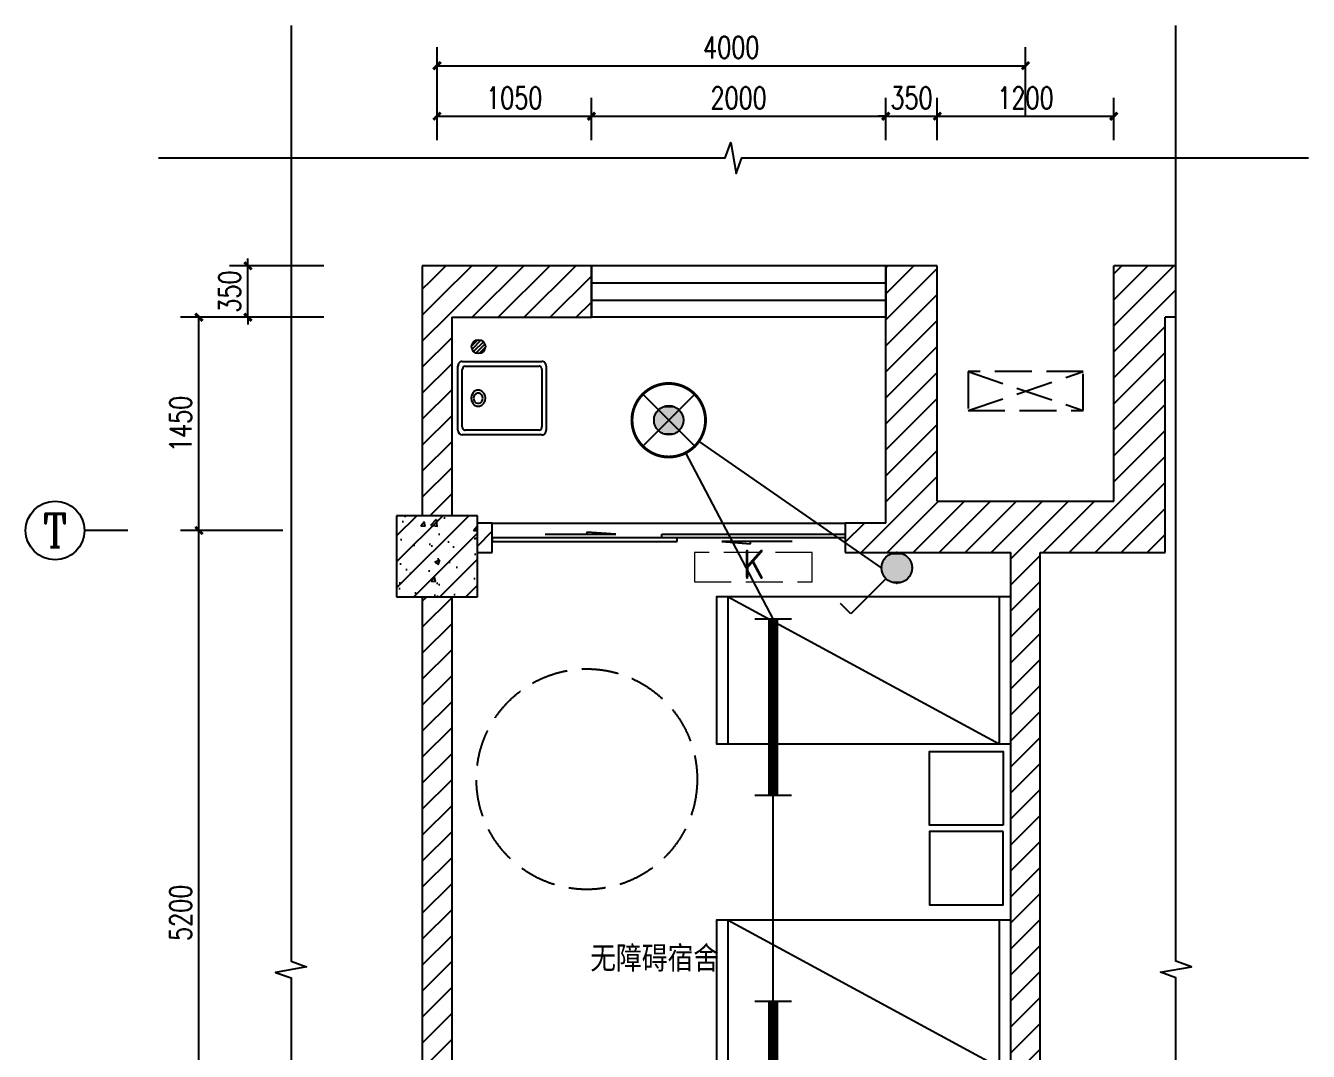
# Model space of a CAD drawing. Extents: x 1725663 to 4653551, y -550461 to 248782.
# Drawn here: x 2095478 to 2104196, y -71294 to -64319 of the extents above; entities that cross this region are included whole.
import ezdxf
from ezdxf.enums import TextEntityAlignment as Align

# ---------------------------------------------------------------- set-up
doc = ezdxf.new("R2010")
doc.units = 0
doc.header["$LTSCALE"] = 1000
doc.linetypes.add('DASH', pattern=[0.35, 0.25, -0.1])
for name, color, linetype in [('0-底图', 7, 'Continuous'), ('A-WALL-PATT', 252, 'Continuous'), ('AXIS', 3, 'Continuous'), ('AXIS_TEXT', 7, 'Continuous'), ('COLUMN', 255, 'Continuous'), ('DIM_SYMB', 3, 'Continuous'), ('EQUIP-照明', 3, 'Continuous'), ('EQUIP_地漏', 7, 'Continuous'), ('fur', 253, 'Continuous'), ('PUB_DIM', 3, 'Continuous'), ('PUB_HATCH', 8, 'Continuous'), ('PUB_TEXT', 7, 'Continuous'), ('TEL_TEXT', 7, 'Continuous'), ('WALL', 2, 'Continuous'), ('WINDOW', 4, 'Continuous'), ('WIRE-照明', 6, 'Continuous'), ('看线', 30, 'Continuous')]:
    doc.layers.add(name, color=color, linetype=linetype)
doc.layers.add('A-ANNO-AXIS', color=102, linetype='Continuous', lineweight=0)
doc.styles.add('_TCH_AXIS', font='COMPLEX', dxfattribs={"bigfont": 'GBCBIG'})
doc.styles.add('_TCH_DIM_T3', font='SIMPLEX', dxfattribs={"width": 0.75, "bigfont": 'HZTXT'})
doc.styles.add('_TEL_DIM', font='SIMPLEX', dxfattribs={"width": 0.8, "height": 3.5, "bigfont": 'HZTXT'})
doc.styles.get("Standard").update_dxf_attribs({"font": 'geniso.shx', "bigfont": 'hztxt.shx'})
doc.dimstyles.new('_TCH_ARCH&&50', dxfattribs={"dimtxt": 148.75, "dimasz": 50, "dimexe": 125, "dimexo": 150, "dimgap": 50, "dimtad": 1, "dimdec": 0, "dimzin": 0, "dimdsep": 46, "dimtxsty": '_TCH_DIM_T3', "dimblk": 'ARCHTICK', "dimcen": 0.09, "dimclrt": 7, "dimazin": 2, "dimtfac": 1, "dimtdec": 0, "dimtix": 1, "dimtmove": 2, "dimatfit": 3, "dimfxl": 1, "dimtolj": 1, "dimtzin": 0, "dimarcsym": 0})
pattern_1 = [(45, (406116.53, 820827.46), (-88.388383, 88.388383), [])]

# ---------------------------------------------------------------- blocks, each defined once
blk = doc.blocks.new('11')
at = {"color": 6, "linetype": 'DASH'}
blk.add_lwpolyline([(-476417.2, -299897.7), (-476417.2, -300097.7), (-475617.2, -300097.7), (-475617.2, -299897.7)], close=True, dxfattribs=at)
at = {"layer": 'PUB_TEXT'}
blk.add_text('K', height=200, dxfattribs=at).set_placement((-476088, -300077.4))
blk = doc.blocks.new('$TwtSys$00000141')
for p, q in [((-94, 8), (-10, 92)), ((-94, 8), (-10, 92)), ((-87, -35), (35, 87)), ((-87, -35), (35, 87)), ((-66, -66), (66, 66)), ((-66, -66), (66, 66)), ((-32, -87), (88, 33)), ((-32, -87), (88, 33)), ((11, -92), (92, -11)), ((11, -92), (92, -11))]:
    blk.add_line(p, q)
blk.add_circle((0, 0), 94)
blk.add_circle((0, 0), 94)
blk = doc.blocks.new('_ArchTick')
at = {"color": 0, "linetype": 'ByBlock', "const_width": 0.4}
blk.add_lwpolyline([(-0.5, -0.5), (0.5, 0.5)], dxfattribs=at)
blk = doc.blocks.new('*D1321')
at = {"layer": 'Defpoints', "color": 0, "transparency": 16777216}
for p in [(1926446.6, -53181.7), (1925396.6, -53494.7), (1926446.6, -53494.7)]:
    blk.add_point(p, dxfattribs=at)
at = {"layer": 'PUB_DIM', "color": 0, "lineweight": -2, "transparency": 16777216}
for p, q in [((1925396.6, -53344.7), (1925396.6, -53056.7)), ((1926446.6, -53344.7), (1926446.6, -53056.7)), ((1925396.6, -53181.7), (1926446.6, -53181.7))]:
    blk.add_line(p, q, dxfattribs=at)
at = {"layer": 'PUB_DIM', "color": 0, "lineweight": -2, "transparency": 16777216, "xscale": 50, "yscale": 50, "zscale": 50, "rotation": 180}
blk.add_blockref('_ArchTick', (1925396.6, -53181.7), dxfattribs=at)
at = {"layer": 'PUB_DIM', "color": 0, "lineweight": -2, "transparency": 16777216, "xscale": 50, "yscale": 50, "zscale": 50}
blk.add_blockref('_ArchTick', (1926446.6, -53181.7), dxfattribs=at)
at = {"layer": 'PUB_DIM', "color": 7, "transparency": 16777216, "insert": (1925921.6, -53057.4), "char_height": 148.75, "attachment_point": 5, "style": '_TCH_DIM_T3'}
blk.add_mtext('\\A1;1050', dxfattribs=at)
blk = doc.blocks.new('*D1322')
at = {"layer": 'Defpoints', "color": 0, "transparency": 16777216}
for p in [(1928446.6, -53181.7), (1926446.6, -53494.7), (1928446.6, -53494.7)]:
    blk.add_point(p, dxfattribs=at)
at = {"layer": 'PUB_DIM', "color": 0, "lineweight": -2, "transparency": 16777216}
for p, q in [((1926446.6, -53344.7), (1926446.6, -53056.7)), ((1928446.6, -53344.7), (1928446.6, -53056.7)), ((1926446.6, -53181.7), (1928446.6, -53181.7))]:
    blk.add_line(p, q, dxfattribs=at)
at = {"layer": 'PUB_DIM', "color": 0, "lineweight": -2, "transparency": 16777216, "xscale": 50, "yscale": 50, "zscale": 50, "rotation": 180}
blk.add_blockref('_ArchTick', (1926446.6, -53181.7), dxfattribs=at)
at = {"layer": 'PUB_DIM', "color": 0, "lineweight": -2, "transparency": 16777216, "xscale": 50, "yscale": 50, "zscale": 50}
blk.add_blockref('_ArchTick', (1928446.6, -53181.7), dxfattribs=at)
at = {"layer": 'PUB_DIM', "color": 7, "transparency": 16777216, "insert": (1927446.6, -53057.4), "char_height": 148.75, "attachment_point": 5, "style": '_TCH_DIM_T3'}
blk.add_mtext('\\A1;2000', dxfattribs=at)
blk = doc.blocks.new('*D1323')
at = {"layer": 'Defpoints', "color": 0, "transparency": 16777216}
for p in [(1928796.6, -53181.7), (1928446.6, -53494.7), (1928796.6, -53494.7)]:
    blk.add_point(p, dxfattribs=at)
at = {"layer": 'PUB_DIM', "color": 0, "lineweight": -2, "transparency": 16777216}
for p, q in [((1928446.6, -53344.7), (1928446.6, -53056.7)), ((1928796.6, -53344.7), (1928796.6, -53056.7)), ((1928446.6, -53181.7), (1928396.6, -53181.7)), ((1928446.6, -53181.7), (1928796.6, -53181.7)), ((1928796.6, -53181.7), (1928846.6, -53181.7))]:
    blk.add_line(p, q, dxfattribs=at)
at = {"layer": 'PUB_DIM', "color": 0, "lineweight": -2, "transparency": 16777216, "xscale": 50, "yscale": 50, "zscale": 50}
blk.add_blockref('_ArchTick', (1928446.6, -53181.7), dxfattribs=at)
at = {"layer": 'PUB_DIM', "color": 0, "lineweight": -2, "transparency": 16777216, "xscale": 50, "yscale": 50, "zscale": 50, "rotation": 180}
blk.add_blockref('_ArchTick', (1928796.6, -53181.7), dxfattribs=at)
at = {"layer": 'PUB_DIM', "color": 7, "transparency": 16777216, "insert": (1928621.6, -53057.4), "char_height": 148.75, "attachment_point": 5, "style": '_TCH_DIM_T3'}
blk.add_mtext('\\A1;350', dxfattribs=at)
blk = doc.blocks.new('*D1324')
at = {"layer": 'Defpoints', "color": 0, "transparency": 16777216}
for p in [(1929996.6, -53181.7), (1928796.6, -53494.7), (1929996.6, -53494.7)]:
    blk.add_point(p, dxfattribs=at)
at = {"layer": 'PUB_DIM', "color": 0, "lineweight": -2, "transparency": 16777216}
for p, q in [((1928796.6, -53344.7), (1928796.6, -53056.7)), ((1929996.6, -53344.7), (1929996.6, -53056.7)), ((1928796.6, -53181.7), (1929996.6, -53181.7))]:
    blk.add_line(p, q, dxfattribs=at)
at = {"layer": 'PUB_DIM', "color": 0, "lineweight": -2, "transparency": 16777216, "xscale": 50, "yscale": 50, "zscale": 50, "rotation": 180}
blk.add_blockref('_ArchTick', (1928796.6, -53181.7), dxfattribs=at)
at = {"layer": 'PUB_DIM', "color": 0, "lineweight": -2, "transparency": 16777216, "xscale": 50, "yscale": 50, "zscale": 50}
blk.add_blockref('_ArchTick', (1929996.6, -53181.7), dxfattribs=at)
at = {"layer": 'PUB_DIM', "color": 7, "transparency": 16777216, "insert": (1929396.6, -53057.4), "char_height": 148.75, "attachment_point": 5, "style": '_TCH_DIM_T3'}
blk.add_mtext('\\A1;1200', dxfattribs=at)
blk = doc.blocks.new('*D1325')
at = {"layer": 'Defpoints', "color": 0, "transparency": 16777216}
for p in [(1924111.7, -54199.4), (1924776.6, -54199.4), (1924776.6, -54549.4)]:
    blk.add_point(p, dxfattribs=at)
at = {"layer": 'PUB_DIM', "color": 0, "lineweight": -2, "transparency": 16777216}
for p, q in [((1924626.6, -54199.4), (1923986.7, -54199.4)), ((1924111.7, -54199.4), (1924111.7, -54149.4)), ((1924111.7, -54549.4), (1924111.7, -54199.4)), ((1924626.6, -54549.4), (1923986.7, -54549.4)), ((1924111.7, -54549.4), (1924111.7, -54599.4))]:
    blk.add_line(p, q, dxfattribs=at)
at = {"layer": 'PUB_DIM', "color": 0, "lineweight": -2, "transparency": 16777216, "xscale": 50, "yscale": 50, "zscale": 50}
for p, rotation in [((1924111.7, -54199.4), 270), ((1924111.7, -54549.4), 90)]:
    blk.add_blockref('_ArchTick', p, dxfattribs=dict(at, rotation=rotation))
at = {"layer": 'PUB_DIM', "color": 7, "transparency": 16777216, "insert": (1923987.3, -54374.4), "char_height": 148.75, "attachment_point": 5, "rotation": 90, "style": '_TCH_DIM_T3'}
blk.add_mtext('\\A1;350', dxfattribs=at)
blk = doc.blocks.new('*D1326')
at = {"layer": 'Defpoints', "color": 0, "transparency": 16777216}
for p in [(1929396.6, -52838.3), (1925396.6, -53326.7), (1929396.6, -53326.7)]:
    blk.add_point(p, dxfattribs=at)
at = {"layer": 'PUB_DIM', "color": 0, "lineweight": -2, "transparency": 16777216}
for p, q in [((1925396.6, -53176.7), (1925396.6, -52713.3)), ((1929396.6, -53176.7), (1929396.6, -52713.3)), ((1925396.6, -52838.3), (1929396.6, -52838.3))]:
    blk.add_line(p, q, dxfattribs=at)
at = {"layer": 'PUB_DIM', "color": 0, "lineweight": -2, "transparency": 16777216, "xscale": 50, "yscale": 50, "zscale": 50, "rotation": 180}
blk.add_blockref('_ArchTick', (1925396.6, -52838.3), dxfattribs=at)
at = {"layer": 'PUB_DIM', "color": 0, "lineweight": -2, "transparency": 16777216, "xscale": 50, "yscale": 50, "zscale": 50}
blk.add_blockref('_ArchTick', (1929396.6, -52838.3), dxfattribs=at)
at = {"layer": 'PUB_DIM', "color": 7, "transparency": 16777216, "insert": (1927396.6, -52713.9), "char_height": 148.75, "attachment_point": 5, "style": '_TCH_DIM_T3'}
blk.add_mtext('\\A1;4000', dxfattribs=at)
blk = doc.blocks.new('*D1329')
at = {"layer": 'Defpoints', "color": 0, "transparency": 16777216}
for p in [(1923778.7, -55999.4), (1924498, -55999.4), (1924498, -61199.4)]:
    blk.add_point(p, dxfattribs=at)
at = {"layer": 'PUB_DIM', "color": 0, "lineweight": -2, "transparency": 16777216}
for p, q in [((1924348, -55999.4), (1923653.7, -55999.4)), ((1923778.7, -61199.4), (1923778.7, -55999.4)), ((1924348, -61199.4), (1923653.7, -61199.4))]:
    blk.add_line(p, q, dxfattribs=at)
at = {"layer": 'PUB_DIM', "color": 0, "lineweight": -2, "transparency": 16777216, "xscale": 50, "yscale": 50, "zscale": 50}
for p, rotation in [((1923778.7, -55999.4), 90), ((1923778.7, -61199.4), 270)]:
    blk.add_blockref('_ArchTick', p, dxfattribs=dict(at, rotation=rotation))
at = {"layer": 'PUB_DIM', "color": 7, "transparency": 16777216, "insert": (1923654.3, -58599.4), "char_height": 148.75, "attachment_point": 5, "rotation": 90, "style": '_TCH_DIM_T3'}
blk.add_mtext('\\A1;5200', dxfattribs=at)
blk = doc.blocks.new('*D1330')
at = {"layer": 'Defpoints', "color": 0, "transparency": 16777216}
for p in [(1923778.7, -54549.4), (1924498, -54549.4), (1924498, -55999.4)]:
    blk.add_point(p, dxfattribs=at)
at = {"layer": 'PUB_DIM', "color": 0, "lineweight": -2, "transparency": 16777216}
for p, q in [((1924348, -54549.4), (1923653.7, -54549.4)), ((1923778.7, -55999.4), (1923778.7, -54549.4)), ((1924348, -55999.4), (1923653.7, -55999.4))]:
    blk.add_line(p, q, dxfattribs=at)
at = {"layer": 'PUB_DIM', "color": 0, "lineweight": -2, "transparency": 16777216, "xscale": 50, "yscale": 50, "zscale": 50}
for p, rotation in [((1923778.7, -54549.4), 90), ((1923778.7, -55999.4), 270)]:
    blk.add_blockref('_ArchTick', p, dxfattribs=dict(at, rotation=rotation))
at = {"layer": 'PUB_DIM', "color": 7, "transparency": 16777216, "insert": (1923654.3, -55274.4), "char_height": 148.75, "attachment_point": 5, "rotation": 90, "style": '_TCH_DIM_T3'}
blk.add_mtext('\\A1;1450', dxfattribs=at)
blk = doc.blocks.new('$plan$00002153')
for p, q in [((-300, -217.4, 0), (-300, 217.4, 0)), ((-270.5, 250, 0), (270.5, 250, 0)), ((-270.2, 199.4, 0), (-270.5, 195.7, 0)), ((-270.5, -195.7, 0), (-270.5, 195.7, 0)), ((-267.9, 206.5, 0), (-270.2, 199.4, 0)), ((-263.5, 212.3, 0), (-267.9, 206.5, 0)), ((-257.5, 216.1, 0), (-263.5, 212.3, 0)), ((-250.8, 217.4, 0), (-257.5, 216.1, 0)), ((-250.8, 217.4, 0), (250.8, 217.4, 0)), ((254.2, 217.1, 0), (250.8, 217.4, 0)), ((260.7, 214.5, 0), (254.2, 217.1, 0)), ((265.9, 209.6, 0), (260.7, 214.5, 0)), ((269.3, 203.1, 0), (265.9, 209.6, 0)), ((270.5, 195.7, 0), (269.3, 203.1, 0)), ((270.5, 195.7, 0), (270.5, -195.7, 0)), ((300, 217.4, 0), (300, -217.4, 0)), ((116.1, 18.6, 0), (113.1, 0, 0)), ((113.1, 0, 0), (116.1, -18.6, 0)), ((124.6, 34.9, 0), (116.1, 18.6, 0)), ((137.7, 47.1, 0), (124.6, 34.9, 0)), ((132.3, 12.1, 0), (130.3, 0, 0)), ((130.3, 0, 0), (132.3, -12.1, 0)), ((137.8, 22.7, 0), (132.3, 12.1, 0)), ((153.8, 53.5, 0), (137.7, 47.1, 0)), ((146.3, 30.6, 0), (137.8, 22.7, 0)), ((156.7, 34.8, 0), (146.3, 30.6, 0)), ((170.8, 53.5, 0), (153.8, 53.5, 0)), ((167.8, 34.8, 0), (156.7, 34.8, 0)), ((178.3, 30.6, 0), (167.8, 34.8, 0)), ((186.9, 47.1, 0), (170.8, 53.5, 0)), ((186.8, 22.7, 0), (178.3, 30.6, 0)), ((192.3, 12.1, 0), (186.8, 22.7, 0)), ((200, 34.9, 0), (186.9, 47.1, 0)), ((194.3, 0, 0), (192.3, 12.1, 0)), ((208.5, 18.6, 0), (200, 34.9, 0)), ((211.5, 0, 0), (208.5, 18.6, 0)), ((116.1, -18.6, 0), (124.6, -34.9, 0)), ((124.6, -34.9, 0), (137.7, -47.1, 0)), ((132.3, -12.1, 0), (137.8, -22.7, 0)), ((137.7, -47.1, 0), (153.8, -53.5, 0)), ((137.8, -22.7, 0), (146.3, -30.6, 0)), ((146.3, -30.6, 0), (156.7, -34.8, 0)), ((153.8, -53.5, 0), (170.8, -53.5, 0)), ((156.7, -34.8, 0), (167.8, -34.8, 0)), ((167.8, -34.8, 0), (178.3, -30.6, 0)), ((170.8, -53.5, 0), (186.9, -47.1, 0)), ((178.3, -30.6, 0), (186.8, -22.7, 0)), ((186.8, -22.7, 0), (192.3, -12.1, 0)), ((186.9, -47.1, 0), (200, -34.9, 0)), ((192.3, -12.1, 0), (194.3, 0, 0)), ((200, -34.9, 0), (208.5, -18.6, 0)), ((208.5, -18.6, 0), (211.5, 0, 0)), ((-270.5, -195.7, 0), (-269.3, -203.1, 0)), ((270.5, -250, 0), (-270.5, -250, 0)), ((-269.3, -203.1, 0), (-265.9, -209.6, 0)), ((-265.9, -209.6, 0), (-260.7, -214.5, 0)), ((-260.7, -214.5, 0), (-254.2, -217.1, 0)), ((-254.2, -217.1, 0), (-250.8, -217.4, 0)), ((250.8, -217.4, 0), (-250.8, -217.4, 0)), ((250.8, -217.4, 0), (257.5, -216.1, 0)), ((257.5, -216.1, 0), (263.5, -212.3, 0)), ((263.5, -212.3, 0), (267.9, -206.5, 0)), ((267.9, -206.5, 0), (270.2, -199.4, 0)), ((270.2, -199.4, 0), (270.5, -195.7, 0))]:
    blk.add_line(p, q)
for centre, start, end in [((-268.9, 218.9, 0), 92.85749, 182.85749), ((268.9, 218.9, 0), 357.14251, 87.14251), ((-268.9, -218.9, 0), 177.14251, 267.14251), ((268.9, -218.9, 0), 272.85749, 2.85749)]:
    blk.add_arc(centre, 31.1, start, end)
blk = doc.blocks.new('$plan$00002356')
at = {"layer": 'fur'}
for p, q in [((0, -1920), (1000, -80)), ((0, -80), (1000, -80)), ((1000, -1920), (0, -1920))]:
    blk.add_line(p, q, dxfattribs=at)
blk.add_lwpolyline([(0, 0), (0, -2000), (1000, -2000), (1000, 0)], close=True, dxfattribs=at)
blk = doc.blocks.new('$WINLIB2D$00000001')
at = {"color": 0}
for points in [[(-0.5, 0.5), (-0.5, -0.5)], [(-0.5, 0.5), (0.5, 0.5)], [(0.5, -0.5), (0.5, 0.5)], [(0.5, 0.1667), (-0.5, 0.1667)], [(0.5, -0.1667), (-0.5, -0.1667)], [(-0.5, -0.5), (0.5, -0.5)]]:
    blk.add_lwpolyline(points, dxfattribs=at)
blk = doc.blocks.new('$DorLib2D$00000131')
at = {"color": 0, "linetype": 'Continuous'}
for p, q in [((0.15, 0.125), (0.2319, 0.1973)), ((0.2319, 0.1973), (0.2319, 0.125)), ((-0.5, 0.125), (-0.5, 0)), ((0.0192, 0.125), (-0.5, 0.125)), ((0.0192, 0), (0.0192, 0.125)), ((0.35, 0.125), (0.15, 0.125)), ((-0.5, 0), (0.0192, 0)), ((-0.024, 0), (0.5, 0)), ((-0.024, -0.125), (-0.024, 0)), ((0.5, 0), (0.5, -0.125)), ((-0.35, -0.125), (-0.15, -0.125)), ((-0.2319, -0.1973), (-0.2319, -0.125)), ((-0.15, -0.125), (-0.2319, -0.1973)), ((0.5, -0.125), (-0.024, -0.125))]:
    blk.add_line(p, q, dxfattribs=at)
blk = doc.blocks.new('$equip$00002828')
for p, q in [((0.354, 0.354), (-0.354, -0.354)), ((-0.354, 0.354), (0.354, -0.354))]:
    blk.add_line(p, q)
at = {"const_width": 0.04}
blk.add_lwpolyline([(0.5, 0, -1), (-0.5, 0, -1), (0.5, 0, 1)], format="xyb", dxfattribs=at)
for radius in [0.5, 0.2]:
    blk.add_circle((0, 0), radius)
for p in [(0, 0.5), (-0.5, 0), (0.5, 0), (0, -0.5)]:
    blk.add_point(p)
for points in [[(0, 0.2), (0, 0.2), (-0.1, 0.173), (0.1, 0.173)], [(-0.173, 0.1), (0.173, 0.1), (-0.2, 0), (0.2, 0)], [(-0.173, -0.1), (0.173, -0.1), (-0.2, 0), (0.2, 0)], [(-0.1, 0.173), (0.1, 0.173), (-0.173, 0.1), (0.173, 0.1)], [(-0.1, -0.173), (0.1, -0.173), (-0.173, -0.1), (0.173, -0.1)], [(0, -0.2), (0, -0.2), (-0.1, -0.173), (0.1, -0.173)]]:
    blk.add_solid(points)
at = {"color": 7, "style": '_TEL_DIM', "flags": 1}
for tag in ['A', 'REMARK']:
    blk.add_attdef(tag, text='', height=0.00002, dxfattribs=at).set_placement((0, 0), align=Align.MIDDLE_CENTER)
blk = doc.blocks.new('$equip$00001159')
for p, q in [((-1.2, 0.25), (-1.2, -0.25)), ((1.2, 0.25), (1.2, -0.25)), ((-1.2, 0), (1.2, 0))]:
    blk.add_line(p, q)
at = {"const_width": 0.14}
blk.add_lwpolyline([(-1.2, 0), (1.2, 0)], dxfattribs=at)
at = {"layer": 'EQUIP-照明'}
for p in [(-1.2, 0), (0, 0), (1.2, 0)]:
    blk.add_point(p, dxfattribs=at)
at = {"layer": 'EQUIP-照明', "flags": 9}
blk.add_attdef('A', (0, 0), '', height=0.00002, dxfattribs=at)
blk = doc.blocks.new('$equip$00001962')
for p, q in [((0.147, 0.356), (0.625, 0.833)), ((0.625, 0.833), (0.766, 0.692))]:
    blk.add_line(p, q)
blk.add_circle((0, 0.208), 0.208)
for p in [(0, 0.417), (-0.208, 0.208), (0.208, 0.208), (0, 0)]:
    blk.add_point(p)
for points in [[(-0.104, 0.389), (0.104, 0.389), (-0.18, 0.313), (0.18, 0.313)], [(0, 0.417), (0, 0.417), (-0.104, 0.389), (0.104, 0.389)], [(-0.18, 0.313), (0.18, 0.313), (-0.208, 0.208), (0.208, 0.208)], [(-0.18, 0.104), (0.18, 0.104), (-0.208, 0.208), (0.208, 0.208)], [(-0.104, 0.028), (0.104, 0.028), (-0.18, 0.104), (0.18, 0.104)], [(0, 0), (0, 0), (-0.104, 0.028), (0.104, 0.028)]]:
    blk.add_solid(points)
at = {"layer": 'TEL_TEXT', "style": '_TEL_DIM', "flags": 1}
blk.add_attdef('A', text='', height=0.00002, dxfattribs=at).set_placement((0, 0), align=Align.MIDDLE_CENTER)
blk = doc.blocks.new('gfhjgj')
at = {"layer": 'A-WALL-PATT'}
h = blk.add_hatch(dxfattribs=at)
h.set_pattern_fill('普通砖', color=256, scale=50, style=0)
h.set_pattern_definition(pattern_1)
h.paths.add_polyline_path([(1925496.6, -54549.4), (1926446.6, -54549.4), (1926446.6, -54199.4), (1925296.6, -54199.4)])
h = blk.add_hatch(dxfattribs=at)
h.set_pattern_fill('普通砖', color=256, scale=50, style=0)
h.set_pattern_definition(pattern_1)
h.paths.add_polyline_path([(1925296.6, -55899.4), (1925496.6, -55899.4), (1925496.6, -54549.4), (1925296.6, -54199.4)])
h = blk.add_hatch(dxfattribs=at)
h.set_pattern_fill('普通砖', color=256, scale=50, style=0)
h.set_pattern_definition(pattern_1)
h.paths.add_polyline_path([(1928646.6, -55966), (1928796.6, -55799.4), (1928796.6, -54199.4), (1928446.6, -54549.4), (1928446.6, -55949.4)])
h = blk.add_hatch(dxfattribs=at)
h.set_pattern_fill('普通砖', color=256, scale=50, style=0)
h.set_pattern_definition(pattern_1)
h.paths.add_polyline_path([(1928796.6, -54199.4), (1928446.6, -54199.4), (1928446.6, -54549.4)])
h = blk.add_hatch(dxfattribs=at)
h.set_pattern_fill('普通砖', color=256, scale=50, style=0)
h.set_pattern_definition(pattern_1)
h.paths.add_polyline_path([(1930418.9, -54199.4), (1929996.6, -54199.4), (1930346.6, -54549.4), (1930418.9, -54549.4)])
h = blk.add_hatch(dxfattribs=at)
h.set_pattern_fill('普通砖', color=256, scale=50, style=0)
h.set_pattern_definition(pattern_1)
h.paths.add_polyline_path([(1929996.6, -55799.4), (1930346.6, -56149.4), (1930346.6, -54549.4), (1929996.6, -54199.4)])
h = blk.add_hatch(dxfattribs=at)
h.set_pattern_fill('普通砖', color=256, scale=50, style=0)
h.set_pattern_definition(pattern_1)
h.paths.add_polyline_path([(1928646.6, -55966), (1928696.6, -56149.4), (1929296.6, -56149.4), (1929396.6, -56032.7), (1929396.6, -55799.4), (1928796.6, -55799.4)])
h = blk.add_hatch(dxfattribs=at)
h.set_pattern_fill('普通砖', color=256, scale=50, style=0)
h.set_pattern_definition(pattern_1)
h.paths.add_polyline_path([(1929396.6, -56032.7), (1929496.6, -56149.4), (1930346.6, -56149.4), (1929996.6, -55799.4), (1929396.6, -55799.4)])
h = blk.add_hatch(dxfattribs=at)
h.set_pattern_fill('普通砖', color=256, scale=50, style=0)
h.set_pattern_definition(pattern_1)
h.paths.add_polyline_path([(1925671.6, -55949.4), (1925671.6, -56149.4), (1925771.6, -56149.4), (1925771.6, -55949.4)])
h = blk.add_hatch(dxfattribs=at)
h.set_pattern_fill('普通砖', color=256, scale=50, style=0)
h.set_pattern_definition(pattern_1)
h.paths.add_polyline_path([(1928446.6, -55949.4), (1928171.6, -55949.4), (1928171.6, -56149.4), (1928696.6, -56149.4), (1928646.6, -55966)])
h = blk.add_hatch(dxfattribs=at)
h.set_pattern_fill('普通砖', color=256, scale=50, style=0)
h.set_pattern_definition(pattern_1)
h.paths.add_polyline_path([(1929363.2, -60232.7), (1929496.6, -60199.4), (1929496.6, -56149.4), (1929396.6, -56032.7), (1929296.6, -56149.4), (1929296.6, -60199.4)])
h = blk.add_hatch(dxfattribs=at)
h.set_pattern_fill('普通砖', color=256, scale=50, style=0)
h.set_pattern_definition(pattern_1)
h.paths.add_polyline_path([(1925296.6, -61099.4), (1925496.6, -61099.4), (1925496.6, -56449.4), (1925296.6, -56449.4)])
at = {"layer": 'PUB_HATCH'}
h = blk.add_hatch(dxfattribs=at)
h.set_pattern_fill('钢筋混凝土', color=256, scale=50, style=0)
h.set_pattern_definition([(45, (406116.53, 820737.71), (-88.388348, 88.388348), []), (50, (406116.53, 820737.7), (358.63009, -31.376067), [37.5, -412.5]), (355, (406116.53, 820737.7), (-69.37567, 376.09607), [30, -330]), (100.4514, (406146.4, 820735.1), (289.25469, 344.71977), [31.870095, -350.571056]), (46.1842, (406116.53, 820837.7), (533.62052, -82.75951), [56.25, -618.75]), (96.6356, (406161, 820830.8), (467.33135, 487.05894), [47.80514, -525.8565]), (351.1842, (406116.53, 820837.7), (467.33097, 487.0593), [45, -495]), (21, (406166.53, 820812.7), (298.453526, -201.309445), [37.5, -412.5]), (326, (406166.53, 820812.7), (121.657666, 362.57502), [30, -330]), (71.4514, (406191.4, 820795.93), (420.111314, 161.26525), [31.870095, -350.571056]), (37.5, (406116.53, 820737.71), (6.079928, 166.446927), [0, -326, 0, -335, 0, -331.25]), (7.5, (406116.53, 820737.7), (131.534769, 197.205856), [0, -191, 0, -318.5, 0, -126.25]), (327.5, (406005.03, 820737.71), (266.911218, -11.277436), [0, -125, 0, -390, 0, -517.5]), (317.5, (405955.03, 820737.7), (291.593085, 50.05249), [0, -162.5, 0, -259, 0, -367.5])])
h.paths.add_polyline_path([(1925671.6, -55899.4), (1925121.6, -55899.4), (1925121.6, -56449.4), (1925671.6, -56449.4)])
at = {"color": 252, "linetype": 'DASH'}
for p, q in [((1929006.4, -54919), (1929788.4, -55183.4)), ((1929006.4, -55183.4), (1929788.4, -54919))]:
    blk.add_line(p, q, dxfattribs=at)
blk.add_lwpolyline([(1929788.4, -54919), (1929006.4, -54919), (1929006.4, -55183.4), (1929788.4, -55183.4)], close=True, dxfattribs=at)
for points in [[(1929243.9, -58003.2), (1928743.9, -58003.2), (1928743.9, -57503.2), (1929243.9, -57503.2)], [(1929243.9, -58045.5), (1928743.9, -58045.5), (1928743.9, -58545.5), (1929243.9, -58545.5)]]:
    blk.add_lwpolyline(points, close=True)
at = {"linetype": 'DASH'}
blk.add_circle((1926414.8, -57690.5), 750, dxfattribs=at)
at = {"layer": 'AXIS'}
blk.add_line((1923296, -55999.4), (1923000.6, -55999.4), dxfattribs=at)
blk.add_circle((1922800.6, -55999.4), 200, dxfattribs=at)
at = {"layer": 'COLUMN'}
for p, q in [((1925671.6, -55899.4), (1925121.6, -55899.4)), ((1925121.6, -55899.4), (1925121.6, -56449.4)), ((1925671.6, -56449.4), (1925671.6, -55899.4)), ((1925121.6, -56449.4), (1925671.6, -56449.4))]:
    blk.add_line(p, q, dxfattribs=at)
at = {"layer": 'DIM_SYMB'}
for points in [[(1924404.5, -52565.8), (1924404.5, -58928.9), (1924509.5, -58967.1), (1924299.5, -59004.1), (1924404.5, -59041.4), (1924404.5, -65404.4)], [(1930418.9, -65404.4), (1930418.9, -59041.4), (1930313.9, -59003.1), (1930523.9, -58966.1), (1930418.9, -58928.9), (1930418.9, -52565.8)], [(1923504.5, -53465.8), (1927355.5, -53465.8), (1927393.7, -53360.8), (1927430.7, -53570.8), (1927468, -53465.8), (1931318.9, -53465.8)]]:
    blk.add_lwpolyline(points, dxfattribs=at)
at = {"layer": 'WALL'}
for p, q in [((1926446.6, -54199.4), (1925296.6, -54199.4)), ((1925296.6, -54199.4), (1925296.6, -55899.4)), ((1926446.6, -54549.4), (1926446.6, -54199.4)), ((1928796.6, -54199.4), (1928446.6, -54199.4)), ((1928446.6, -54199.4), (1928446.6, -54549.4)), ((1928796.6, -55799.4), (1928796.6, -54199.4)), ((1930418.9, -54199.4), (1929996.6, -54199.4)), ((1929996.6, -55799.4), (1929996.6, -54199.4)), ((1930418.9, -54549.4), (1930418.9, -54199.4)), ((1925496.6, -54549.4), (1926446.6, -54549.4)), ((1925496.6, -54549.4), (1925496.6, -55899.4)), ((1928446.6, -55949.4), (1928446.6, -54549.4)), ((1930418.9, -54549.4), (1930346.6, -54549.4)), ((1930346.6, -56149.4), (1930346.6, -54549.4)), ((1928796.6, -55799.4), (1929396.6, -55799.4)), ((1929396.6, -55799.4), (1929996.6, -55799.4)), ((1925771.6, -55949.4), (1925671.6, -55949.4)), ((1925771.6, -56149.4), (1925771.6, -55949.4)), ((1928446.6, -55949.4), (1928171.6, -55949.4)), ((1928171.6, -55949.4), (1928171.6, -56149.4)), ((1925671.6, -56149.4), (1925771.6, -56149.4)), ((1928171.6, -56149.4), (1928696.6, -56149.4)), ((1928696.6, -56149.4), (1929296.6, -56149.4)), ((1929296.6, -60199.4), (1929296.6, -56149.4)), ((1929496.6, -60199.4), (1929496.6, -56149.4)), ((1929496.6, -56149.4), (1930346.6, -56149.4)), ((1925296.6, -56449.4), (1925296.6, -61099.4)), ((1925496.6, -56449.4), (1925496.6, -61099.4))]:
    blk.add_line(p, q, dxfattribs=at)
at = {"layer": 'WINDOW'}
blk.add_line((1925771.6, -55949.4), (1928171.6, -55949.4), dxfattribs=at)
at = {"rotation": 270}
for p in [(1929296.6, -56449.4), (1929296.6, -58649.4)]:
    blk.add_blockref('$plan$00002356', p, dxfattribs=at)
at = {"layer": 'A-ANNO-AXIS'}
blk.add_blockref('11', (2403563.8, 243748.3), dxfattribs=at)
at = {"layer": 'EQUIP_地漏', "xscale": 0.5, "yscale": 0.5, "zscale": 0.5, "rotation": 180}
blk.add_blockref('$TwtSys$00000141', (1925678.5, -54748.9), dxfattribs=at)
at = {"layer": 'WINDOW'}
for name, p, xscale, yscale, zscale in [('$WINLIB2D$00000001', (1927446.6, -54374.4), -2000, -350, -2000), ('$DorLib2D$00000131', (1926971.6, -56049.4), -2400, 200, -2400)]:
    blk.add_blockref(name, p, dxfattribs=dict(at, xscale=xscale, yscale=yscale, zscale=zscale))
at = {"layer": '看线', "rotation": 180}
blk.add_blockref('$plan$00002153', (1925839.1, -55099.4, 0), dxfattribs=at)
at = {"layer": 'AXIS_TEXT', "color": 7, "style": '_TCH_AXIS'}
blk.add_text('T', height=227.8, dxfattribs=at).set_placement((1922719.2, -56113.3), (1922881.9, -56113.3), align=Align.FIT)
at = {"layer": 'PUB_TEXT'}
blk.add_text('无障碍宿舍', height=175, dxfattribs=at).set_placement((1926438.3, -58999.1))
at = {"layer": 'PUB_DIM'}
for p1, p2, distance, picture, middle in [((1925396.6, -53326.7), (1929396.6, -53326.7), 488.4, '*D1326', (1927396.6, -52713.9)), ((1925396.6, -53494.7), (1926446.6, -53494.7), 313, '*D1321', (1925921.6, -53057.4)), ((1926446.6, -53494.7), (1928446.6, -53494.7), 313, '*D1322', (1927446.6, -53057.4)), ((1928446.6, -53494.7), (1928796.6, -53494.7), 313, '*D1323', (1928621.6, -53057.4)), ((1928796.6, -53494.7), (1929996.6, -53494.7), 313, '*D1324', (1929396.6, -53057.4)), ((1924776.6, -54549.4), (1924776.6, -54199.4), 665, '*D1325', (1923987.3, -54374.4)), ((1924498, -55999.4), (1924498, -54549.4), 719.3, '*D1330', (1923654.3, -55274.4)), ((1924498, -61199.4), (1924498, -55999.4), 719.3, '*D1329', (1923654.3, -58599.4))]:
    dim = blk.add_aligned_dim(p1=p1, p2=p2, distance=distance, dimstyle='_TCH_ARCH&&50', dxfattribs=at)
    dim.commit()
    dim.dimension.update_dxf_attribs({"geometry": picture, "text_midpoint": middle})

msp = doc.modelspace()

# ---------------------------------------------------------------- linework, layer by layer
at = {"layer": 'WIRE-照明'}
for p, q in [((2101294.9, -68006.3), (2100054.4, -67144.7)), ((2100559.6, -68352.1), (2099965.5, -67223.3)), ((2100559.6, -70952.1), (2100559.6, -69552.1))]:
    msp.add_line(p, q, dxfattribs=at)

# ---------------------------------------------------------------- block references
at = {"layer": '0-底图'}
msp.add_blockref('gfhjgj', (172877.5, -11752.7), dxfattribs=at)
at = {"layer": 'EQUIP-照明', "xscale": 500, "yscale": 500, "zscale": 500}
msp.add_blockref('$equip$00002828', (2099849.1, -67002.1), dxfattribs=at)
for name, p, rotation in [('$equip$00001962', (2101399.1, -67902.1), 180), ('$equip$00001159', (2100559.6, -68952.1), 90), ('$equip$00001159', (2100559.6, -71552.1), 90)]:
    msp.add_blockref(name, p, dxfattribs=dict(at, rotation=rotation))

doc.saveas('drawing.dxf')
